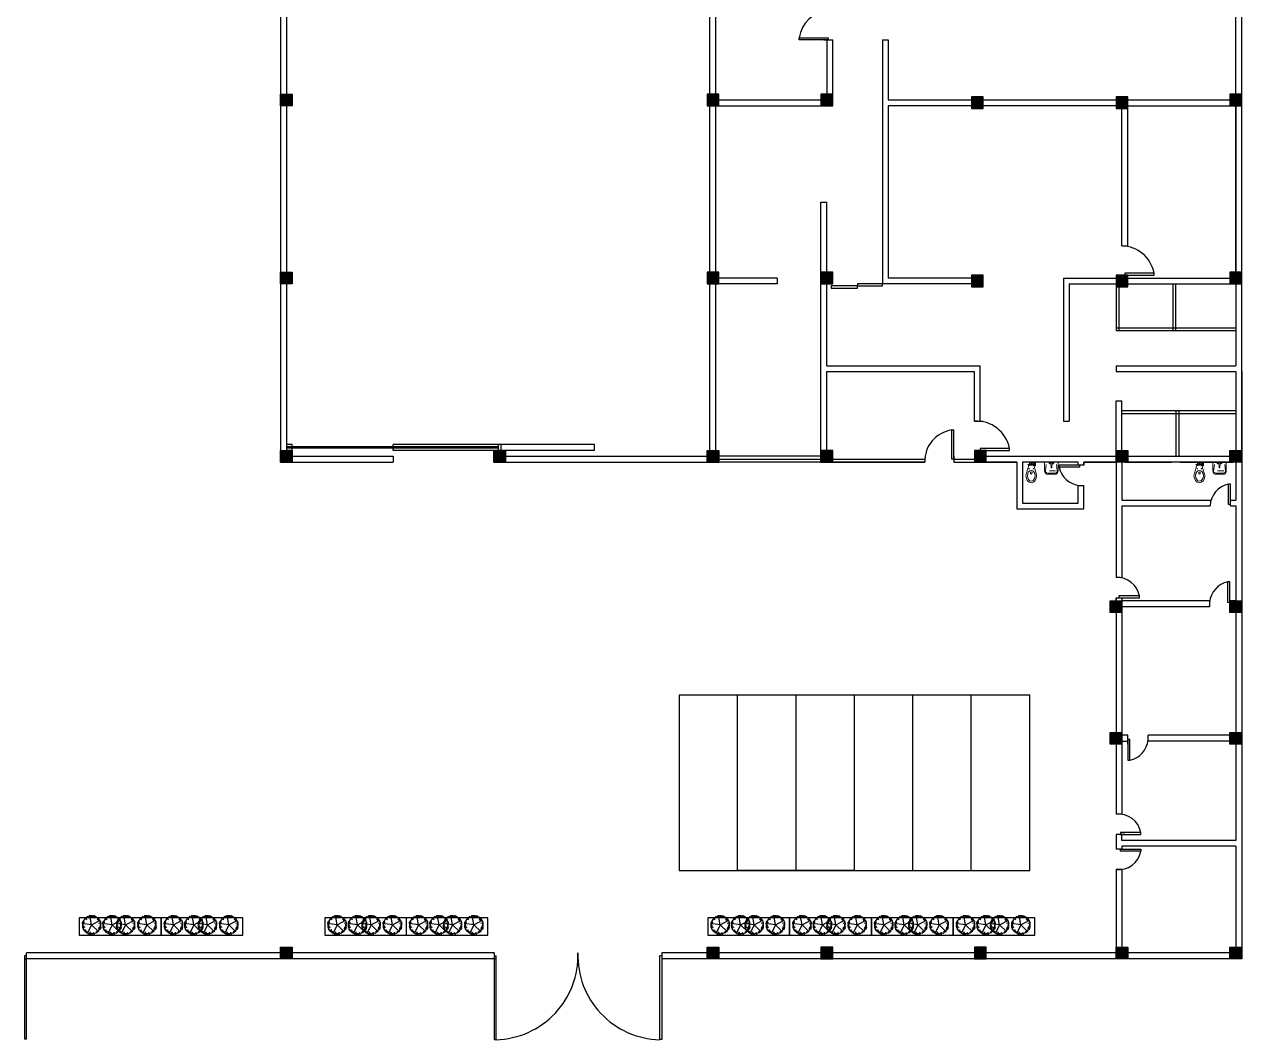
# Model space of a CAD drawing. Header units: inches. Extents: x 690793850 to 3471233902, y 1044954437 to 2780428972.
# Drawn here: x 1735599713 to 1735641383, y 1044954437 to 1044989192 of the extents above; entities that cross this region are included whole.
import ezdxf

# ---------------------------------------------------------------- set-up
doc = ezdxf.new("R2010")
doc.units = ezdxf.units.IN
doc.header["$MEASUREMENT"] = 0
doc.layers.add('001- RCP REF PLAN', color=7, linetype='Continuous', lineweight=0)
for name, color, linetype in [('Doors', 140, 'Continuous'), ('ID-ST WALL', 4, 'Continuous'), ('PDF2_Geometry', 7, 'Continuous'), ('Poste', 2, 'Continuous'), ('Walls', 7, 'Continuous')]:
    doc.layers.add(name, color=color, linetype=linetype)
doc.layers.add('L-PLNT-SHRUB', color=85, linetype='Continuous', true_color=0x56c23d)

# ---------------------------------------------------------------- blocks, each defined once
blk = doc.blocks.new('poste')
for p, q in [((1735358586.536575, 1045014423.977711), (1735358986.536575, 1045014423.977711)), ((1735358586.536575, 1045014023.977711), (1735358586.536575, 1045014423.977711)), ((1735358986.536575, 1045014023.977711), (1735358586.536575, 1045014023.977711)), ((1735358986.536575, 1045014423.977711), (1735358986.536575, 1045014023.977711))]:
    blk.add_line(p, q)
blk = doc.blocks.new('CR')
at = {"layer": 'PDF2_Geometry', "color": 8, "lineweight": 9}
for points in [[(1045152, 41877), (1045071, 41877)], [(1045201, 41971), (1045163, 41971)]]:
    blk.add_lwpolyline(points, dxfattribs=at)
at = {"layer": 'PDF2_Geometry', "color": 8, "lineweight": 5}
for points in [[(1045076, 41792), (1045071, 41792), (1045071, 41721), (1045076, 41721)], [(1045104, 41939), (1045446, 42047), (1045451, 42047), (1045538, 42064), (1045625, 42047), (1045701, 42015), (1045756, 41949), (1045777, 41879), (1045756, 41803), (1045701, 41743), (1045625, 41705), (1045538, 41694), (1045451, 41705), (1045446, 41710), (1045104, 41814), (1045098, 41819), (1045098, 41939)], [(1045125, 41770), (1045125, 41776), (1045131, 41776)], [(1045125, 41737), (1045125, 41743), (1045131, 41743)], [(1045131, 41797), (1045142, 41797), (1045142, 41814), (1045131, 41814)], [(1045169, 41879), (1045163, 41868), (1045147, 41868), (1045142, 41879), (1045147, 41884), (1045158, 41890), (1045163, 41884)], [(1045305, 41949), (1045305, 41944), (1045288, 41944), (1045288, 41955), (1045294, 41960), (1045305, 41955)], [(1045305, 41808), (1045305, 41797), (1045288, 41797), (1045288, 41814), (1045305, 41814)], [(1045364, 41928), (1045408, 41971), (1045462, 41998), (1045538, 42009), (1045614, 41998), (1045669, 41971), (1045712, 41928), (1045723, 41879), (1045712, 41830), (1045669, 41786), (1045614, 41754), (1045538, 41743), (1045462, 41754), (1045408, 41786), (1045364, 41830), (1045354, 41879)], [(1045473, 41857), (1045413, 41852), (1045402, 41879), (1045413, 41901), (1045473, 41901), (1045479, 41879)], [(1045375, 41423), (1045419, 41412), (1045457, 41391), (1045479, 41353), (1045484, 41315), (1045484, 41065), (1045479, 41021), (1045457, 40988), (1045419, 40967), (1045375, 40956), (1045082, 40956), (1045071, 40961), (1045065, 40972), (1045065, 41401), (1045071, 41418), (1045082, 41423)], [(1045098, 41271), (1045120, 41266), (1045125, 41244), (1045120, 41228), (1045098, 41217), (1045082, 41228), (1045071, 41244), (1045082, 41266)], [(1045098, 41260), (1045109, 41255), (1045114, 41244), (1045109, 41238), (1045098, 41233), (1045093, 41238), (1045087, 41244), (1045093, 41255)], [(1045098, 41157), (1045120, 41151), (1045125, 41130), (1045120, 41113), (1045098, 41103), (1045082, 41113), (1045071, 41130), (1045082, 41151)], [(1045098, 41146), (1045109, 41141), (1045114, 41130), (1045109, 41124), (1045098, 41119), (1045093, 41124), (1045087, 41130), (1045093, 41141)]]:
    blk.add_lwpolyline(points, close=True, dxfattribs=at)
for points in [[(1045076, 41721), (1045082, 41727), (1045087, 41727), (1045087, 41786), (1045082, 41786), (1045082, 41792), (1045076, 41792)], [(1045082, 41727), (1045076, 41727)], [(1045114, 41776), (1045114, 41743), (1045087, 41743)], [(1045087, 41770), (1045114, 41770)], [(1045120, 41770), (1045114, 41770), (1045114, 41776), (1045120, 41776), (1045136, 41776), (1045158, 41786), (1045180, 41776), (1045180, 41737)], [(1045136, 41737), (1045120, 41737), (1045114, 41737), (1045114, 41743), (1045120, 41743), (1045120, 41748), (1045120, 41765), (1045120, 41770), (1045125, 41770)], [(1045120, 41765), (1045125, 41765)], [(1045120, 41748), (1045125, 41748)], [(1045120, 41743), (1045125, 41743)], [(1045125, 41765), (1045125, 41748), (1045125, 41765)], [(1045131, 41890), (1045136, 41895)], [(1045136, 41862), (1045131, 41868), (1045131, 41890), (1045131, 41868)], [(1045136, 41781), (1045131, 41781)], [(1045136, 41732), (1045131, 41732)], [(1045174, 41906), (1045142, 41906), (1045169, 41906), (1045174, 41911), (1045174, 41922), (1045169, 41922), (1045169, 41911), (1045169, 41906), (1045174, 41906), (1045169, 41906), (1045174, 41906), (1045174, 41901), (1045142, 41901), (1045136, 41901)], [(1045142, 41911), (1045147, 41911), (1045142, 41906), (1045136, 41911), (1045136, 41922), (1045147, 41922), (1045163, 41922)], [(1045152, 41906), (1045136, 41895), (1045152, 41906)], [(1045136, 41862), (1045152, 41852), (1045136, 41862)], [(1045136, 41857), (1045136, 41824), (1045180, 41824), (1045180, 41857)], [(1045180, 41852), (1045136, 41852)], [(1045136, 41830), (1045180, 41830)], [(1045136, 41814), (1045174, 41814), (1045174, 41824)], [(1045174, 41786), (1045136, 41786), (1045136, 41797), (1045174, 41797), (1045174, 41786), (1045180, 41786), (1045180, 41732)], [(1045180, 41781), (1045180, 41776), (1045196, 41776), (1045201, 41776), (1045201, 41737), (1045196, 41737), (1045180, 41737), (1045180, 41732), (1045136, 41732), (1045136, 41786)], [(1045169, 41911), (1045163, 41911), (1045163, 41922), (1045169, 41922), (1045142, 41922), (1045142, 41939), (1045169, 41939), (1045174, 41933), (1045174, 41922)], [(1045142, 41933), (1045174, 41933)], [(1045142, 41901), (1045142, 41906)], [(1045169, 41814), (1045142, 41814), (1045142, 41824)], [(1045142, 41797), (1045169, 41797), (1045163, 41797)], [(1045147, 41939), (1045152, 41939), (1045147, 41987), (1045152, 41987)], [(1045147, 41911), (1045147, 41922), (1045147, 41911)], [(1045163, 41911), (1045147, 41911)], [(1045147, 41797), (1045147, 41814)], [(1045152, 41993), (1045163, 41993)], [(1045152, 41939), (1045163, 41939)], [(1045152, 41906), (1045158, 41906)], [(1045158, 41852), (1045152, 41852)], [(1045158, 41939), (1045163, 41939), (1045163, 41987), (1045158, 41987)], [(1045180, 41895), (1045158, 41906), (1045180, 41895)], [(1045158, 41852), (1045180, 41862), (1045158, 41852)], [(1045169, 41797), (1045180, 41797), (1045180, 41814), (1045169, 41814), (1045163, 41814)], [(1045169, 41797), (1045169, 41814), (1045169, 41797)], [(1045180, 41890), (1045180, 41868), (1045180, 41895)], [(1045180, 41868), (1045180, 41862)], [(1045191, 41770), (1045191, 41776), (1045191, 41770), (1045201, 41770), (1045201, 41743), (1045191, 41743), (1045191, 41737), (1045191, 41743)], [(1045191, 41765), (1045201, 41765)], [(1045191, 41765), (1045191, 41748), (1045191, 41765)], [(1045191, 41748), (1045201, 41748)], [(1045158, 41010), (1045381, 40988), (1045413, 40999), (1045440, 41026), (1045451, 41065), (1045451, 41315), (1045440, 41353), (1045413, 41380), (1045381, 41391), (1045158, 41363)], [(1045365, 41045), (1045365, 41256)], [(1045104, 41168), (1045087, 41173), (1045076, 41190), (1045087, 41206), (1045104, 41211)], [(1045098, 41211), (1045261, 41200)], [(1045098, 41162), (1045261, 41173)], [(1045256, 41200), (1045267, 41200), (1045272, 41195), (1045272, 41184), (1045267, 41179), (1045256, 41173)]]:
    blk.add_lwpolyline(points, dxfattribs=at)
blk = doc.blocks.new('A$C184D249B')
at = {"color": 0}
for p, q in [((-443, 22), (-384, 20)), ((-320, 87), (-438, 116)), ((-347, 60), (-436, 75)), ((-434, 57), (-367, 49)), ((-429, 100), (-381, 88)), ((-424, 127), (-384, 115)), ((-416, 139), (-383, 127)), ((0, 0), (-407, 199)), ((-405, 163), (-363, 146)), ((-382, 213), (-342, 191)), ((-361, 242), (-322, 216)), ((-281, 213), (-353, 268)), ((-333, 285), (-300, 255)), ((0, 0), (-315, -325)), ((-312, 308), (-265, 261)), ((-230, 247), (-303, 325)), ((-266, 347), (-225, 294)), ((-249, 359), (-232, 335)), ((-233, 374), (-207, 332)), ((-211, 390), (-190, 353)), ((-196, 392), (-181, 361)), ((-171, 402), (-153, 360)), ((-103, 315), (-143, 430)), ((-120, 421), (-107, 377)), ((-84, 427), (-75, 380)), ((-50, 349), (-64, 438)), ((-3, 439), (-3, 372)), ((0, 0), (64, 449)), ((0, 0), (446, 78)), ((0, 0), (212, -400)), ((40, 436), (34, 369)), ((87, 326), (115, 429)), ((100, 429), (88, 381)), ((127, 424), (115, 384)), ((116, 334), (145, 419)), ((163, 405), (146, 363)), ((186, 403), (169, 362)), ((213, 382), (191, 342)), ((242, 361), (216, 322)), ((254, 358), (233, 329)), ((240, 228), (327, 314)), ((285, 333), (255, 300)), ((308, 312), (261, 265)), ((347, 266), (294, 225)), ((345, 281), (312, 255)), ((316, 155), (397, 196)), ((329, 76), (433, 100)), ((374, 233), (332, 207)), ((359, 249), (335, 232)), ((390, 211), (353, 190)), ((402, 171), (360, 153)), ((392, 196), (361, 181)), ((439, 3), (372, 3)), ((421, 120), (377, 107)), ((427, 84), (380, 75)), ((437, 34), (393, 32)), ((440, 57), (411, 54)), ((-439, -3), (-372, -3)), ((-437, -34), (-393, -32)), ((-329, -76), (-433, -100)), ((-427, -84), (-380, -75)), ((-421, -120), (-377, -107)), ((-402, -171), (-360, -153)), ((-392, -196), (-361, -181)), ((-390, -211), (-353, -190)), ((-374, -233), (-332, -207)), ((-290, -202), (-364, -253)), ((-359, -249), (-335, -232)), ((-347, -266), (-294, -225)), ((-319, -301), (-271, -256)), ((-285, -333), (-255, -300)), ((-242, -361), (-216, -322)), ((-213, -382), (-191, -342)), ((-165, -312), (-206, -392)), ((-131, -304), (-177, -416)), ((-163, -405), (-146, -363)), ((-139, -416), (-127, -383)), ((-127, -424), (-115, -384)), ((-88, -325), (-117, -429)), ((-100, -429), (-88, -381)), ((-78, -430), (-72, -401)), ((-57, -434), (-49, -367)), ((-28, -440), (-25, -395)), ((3, -439), (3, -372)), ((34, -437), (32, -393)), ((55, -442), (50, -409)), ((74, -323), (104, -441)), ((84, -427), (75, -380)), ((120, -421), (107, -377)), ((159, -414), (143, -378)), ((171, -402), (153, -360)), ((196, -392), (181, -361)), ((233, -374), (207, -332)), ((221, -275), (278, -346)), ((266, -347), (225, -294)), ((230, -247), (303, -325)), ((249, -359), (232, -335)), ((312, -308), (265, -261)), ((333, -285), (300, -255)), ((320, -87), (438, -116)), ((361, -242), (322, -216)), ((323, -143), (405, -179)), ((382, -213), (342, -191)), ((353, -7), (443, -9)), ((405, -163), (363, -146)), ((434, -57), (367, -49)), ((429, -100), (381, -88)), ((416, -139), (383, -127)), ((424, -127), (384, -115)), ((430, -78), (401, -72))]:
    blk.add_line(p, q, dxfattribs=at)

msp = doc.modelspace()

# ---------------------------------------------------------------- hatches: boundary and pattern name
at = {"layer": 'Poste', "true_color": 0xf1eb1f}
h = msp.add_hatch(color=2, dxfattribs=at)
h.dxf.hatch_style = 1
h.paths.add_polyline_path([(1735608483, 1044986407), (1735608883, 1044986407), (1735608883, 1044986807), (1735608483, 1044986807)])
h = msp.add_hatch(color=2, dxfattribs=at)
h.dxf.hatch_style = 1
h.paths.add_polyline_path([(1735623483, 1044986807), (1735623083, 1044986807), (1735623083, 1044986407), (1735623483, 1044986407)])
h = msp.add_hatch(color=2, dxfattribs=at)
h.dxf.hatch_style = 1
h.paths.add_polyline_path([(1735627383, 1044986807), (1735626983, 1044986807), (1735626983, 1044986407), (1735627383, 1044986407)])
h = msp.add_hatch(color=2, dxfattribs=at)
h.dxf.hatch_style = 1
h.paths.add_polyline_path([(1735632533, 1044986707), (1735632133, 1044986707), (1735632133, 1044986307), (1735632533, 1044986307)])
h = msp.add_hatch(color=2, dxfattribs=at)
h.dxf.hatch_style = 1
h.paths.add_polyline_path([(1735637483, 1044986707), (1735637083, 1044986707), (1735637083, 1044986307), (1735637483, 1044986307)])
h = msp.add_hatch(color=2, dxfattribs=at)
h.dxf.hatch_style = 1
h.paths.add_polyline_path([(1735641383, 1044986807), (1735640983, 1044986807), (1735640983, 1044986407), (1735641383, 1044986407)])
h = msp.add_hatch(color=2, dxfattribs=at)
h.dxf.hatch_style = 1
h.paths.add_polyline_path([(1735608483, 1044980307), (1735608883, 1044980307), (1735608883, 1044980707), (1735608483, 1044980707)])
h = msp.add_hatch(color=2, dxfattribs=at)
h.dxf.hatch_style = 1
h.paths.add_polyline_path([(1735623483, 1044980707), (1735623083, 1044980707), (1735623083, 1044980307), (1735623483, 1044980307)])
h = msp.add_hatch(color=2, dxfattribs=at)
h.dxf.hatch_style = 1
h.paths.add_polyline_path([(1735627383, 1044980707), (1735626983, 1044980707), (1735626983, 1044980307), (1735627383, 1044980307)])
h = msp.add_hatch(color=2, dxfattribs=at)
h.dxf.hatch_style = 1
h.paths.add_polyline_path([(1735641383, 1044980707), (1735640983, 1044980707), (1735640983, 1044980307), (1735641383, 1044980307)])
h = msp.add_hatch(color=2, dxfattribs=at)
h.dxf.hatch_style = 1
h.paths.add_polyline_path([(1735632533, 1044980607), (1735632133, 1044980607), (1735632133, 1044980207), (1735632533, 1044980207)])
h = msp.add_hatch(color=2, dxfattribs=at)
h.dxf.hatch_style = 1
h.paths.add_polyline_path([(1735637483, 1044980607), (1735637083, 1044980607), (1735637083, 1044980207), (1735637483, 1044980207)])
h = msp.add_hatch(color=2, dxfattribs=at)
h.dxf.hatch_style = 1
h.paths.add_polyline_path([(1735608483, 1044974207), (1735608883, 1044974207), (1735608883, 1044974607), (1735608483, 1044974607)])
h = msp.add_hatch(color=2, dxfattribs=at)
h.dxf.hatch_style = 1
h.paths.add_polyline_path([(1735615783, 1044974207), (1735616183, 1044974207), (1735616183, 1044974607), (1735615783, 1044974607)])
h = msp.add_hatch(color=2, dxfattribs=at)
h.dxf.hatch_style = 1
h.paths.add_polyline_path([(1735623083, 1044974207), (1735623483, 1044974207), (1735623483, 1044974607), (1735623083, 1044974607)])
h = msp.add_hatch(color=2, dxfattribs=at)
h.dxf.hatch_style = 1
h.paths.add_polyline_path([(1735627383, 1044974607), (1735626983, 1044974607), (1735626983, 1044974207), (1735627383, 1044974207)])
h = msp.add_hatch(color=2, dxfattribs=at)
h.dxf.hatch_style = 1
h.paths.add_polyline_path([(1735632633, 1044974607), (1735632233, 1044974607), (1735632233, 1044974207), (1735632633, 1044974207)])
h = msp.add_hatch(color=2, dxfattribs=at)
h.dxf.hatch_style = 1
h.paths.add_polyline_path([(1735637083, 1044974207), (1735637483, 1044974207), (1735637483, 1044974607), (1735637083, 1044974607)])
h = msp.add_hatch(color=2, dxfattribs=at)
h.dxf.hatch_style = 1
h.paths.add_polyline_path([(1735640983, 1044974207), (1735641383, 1044974207), (1735641383, 1044974607), (1735640983, 1044974607)])
h = msp.add_hatch(color=2, dxfattribs=at)
h.dxf.hatch_style = 1
h.paths.add_polyline_path([(1735636883, 1044969057), (1735637283, 1044969057), (1735637283, 1044969457), (1735636883, 1044969457)])
h = msp.add_hatch(color=2, dxfattribs=at)
h.dxf.hatch_style = 1
h.paths.add_polyline_path([(1735640983, 1044969057), (1735641383, 1044969057), (1735641383, 1044969457), (1735640983, 1044969457)])
h = msp.add_hatch(color=2, dxfattribs=at)
h.dxf.hatch_style = 1
h.paths.add_polyline_path([(1735636883, 1044964556), (1735637283, 1044964556), (1735637283, 1044964956), (1735636883, 1044964956)])
h = msp.add_hatch(color=2, dxfattribs=at)
h.dxf.hatch_style = 1
h.paths.add_polyline_path([(1735640983, 1044964556), (1735641383, 1044964556), (1735641383, 1044964956), (1735640983, 1044964956)])
h = msp.add_hatch(color=2, dxfattribs=at)
h.dxf.hatch_style = 1
h.paths.add_polyline_path([(1735608483, 1044957207), (1735608883, 1044957207), (1735608883, 1044957607), (1735608483, 1044957607)])
h = msp.add_hatch(color=2, dxfattribs=at)
h.dxf.hatch_style = 1
h.paths.add_polyline_path([(1735623083, 1044957207), (1735623483, 1044957207), (1735623483, 1044957607), (1735623083, 1044957607)])
h = msp.add_hatch(color=2, dxfattribs=at)
h.dxf.hatch_style = 1
h.paths.add_polyline_path([(1735627383, 1044957607), (1735626983, 1044957607), (1735626983, 1044957207), (1735627383, 1044957207)])
h = msp.add_hatch(color=2, dxfattribs=at)
h.dxf.hatch_style = 1
h.paths.add_polyline_path([(1735632633, 1044957607), (1735632233, 1044957607), (1735632233, 1044957207), (1735632633, 1044957207)])
h = msp.add_hatch(color=2, dxfattribs=at)
h.dxf.hatch_style = 1
h.paths.add_polyline_path([(1735637083, 1044957207), (1735637483, 1044957207), (1735637483, 1044957607), (1735637083, 1044957607)])
h = msp.add_hatch(color=2, dxfattribs=at)
h.dxf.hatch_style = 1
h.paths.add_polyline_path([(1735640983, 1044957207), (1735641383, 1044957207), (1735641383, 1044957607), (1735640983, 1044957607)])

# ---------------------------------------------------------------- linework, layer by layer
msp.add_line((1735612333, 1044974407), (1735612333, 1044974207))
at = {"layer": 'Doors'}
for p, q in [((1735626233, 1044988657), (1735626233, 1044988727)), ((1735626233, 1044988727), (1735627233, 1044988727)), ((1735627233, 1044988657), (1735626233, 1044988657)), ((1735627233, 1044988727), (1735627233, 1044988657)), ((1735638383, 1044980677), (1735637383, 1044980677)), ((1735637383, 1044980677), (1735637383, 1044980607)), ((1735638383, 1044980607), (1735638383, 1044980677)), ((1735629083, 1044980307), (1735628233, 1044980307)), ((1735628233, 1044980307), (1735628233, 1044980237)), ((1735629083, 1044980237), (1735629083, 1044980307)), ((1735637383, 1044980607), (1735638383, 1044980607)), ((1735628233, 1044980237), (1735627335, 1044980237)), ((1735627335, 1044980237), (1735627335, 1044980167)), ((1735627335, 1044980167), (1735628233, 1044980167)), ((1735628233, 1044980237), (1735629083, 1044980237)), ((1735628233, 1044980167), (1735628233, 1044980237)), ((1735631463, 1044974307), (1735631463, 1044975307)), ((1735631463, 1044975307), (1735631533, 1044975307)), ((1735631533, 1044974307), (1735631533, 1044975307)), ((1735632233, 1044975607), (1735632533, 1044975607)), ((1735608883, 1044974807), (1735608683, 1044974807)), ((1735615933, 1044974732), (1735608683, 1044974732)), ((1735615933, 1044974682), (1735608683, 1044974682)), ((1735608883, 1044974607), (1735608683, 1044974607)), ((1735608883, 1044974607), (1735608883, 1044974807)), ((1735619233, 1044974807), (1735612333, 1044974807)), ((1735612333, 1044974607), (1735612333, 1044974807)), ((1735619233, 1044974607), (1735612333, 1044974607)), ((1735616033, 1044974807), (1735615933, 1044974807)), ((1735615933, 1044974807), (1735615933, 1044974607)), ((1735616033, 1044974607), (1735616033, 1044974807)), ((1735619233, 1044974607), (1735619233, 1044974807)), ((1735633433, 1044974677), (1735632433, 1044974677)), ((1735632433, 1044974677), (1735632433, 1044974607)), ((1735632433, 1044974607), (1735633433, 1044974607)), ((1735633433, 1044974607), (1735633433, 1044974677)), ((1735626983, 1044974407), (1735623383, 1044974407)), ((1735623383, 1044974307), (1735626959, 1044974307)), ((1735626983, 1044974207), (1735623483, 1044974207)), ((1735627383, 1044974307), (1735630534, 1044974307)), ((1735627383, 1044974207), (1735630533, 1044974207)), ((1735630533, 1044974207), (1735627383, 1044974207)), ((1735631533, 1044974307), (1735631463, 1044974307)), ((1735631533, 1044974407), (1735631533, 1044974207)), ((1735631533, 1044974307), (1735632233, 1044974307)), ((1735631533, 1044974207), (1735632233, 1044974207)), ((1735635833, 1044974107), (1735635133, 1044974107)), ((1735635133, 1044974037), (1735635133, 1044974107)), ((1735635833, 1044974037), (1735635133, 1044974037)), ((1735635833, 1044974107), (1735635833, 1044974037)), ((1735640935, 1044972757), (1735640935, 1044973455)), ((1735641005, 1044972757), (1735641005, 1044973457)), ((1735641005, 1044972757), (1735640935, 1044972757)), ((1735640983, 1044970107), (1735640913, 1044970105)), ((1735640913, 1044969407), (1735640913, 1044970105)), ((1735640983, 1044969407), (1735640983, 1044970107)), ((1735637883, 1044969627), (1735637183, 1044969627)), ((1735637183, 1044969627), (1735637183, 1044969557)), ((1735637183, 1044969557), (1735637883, 1044969557)), ((1735637883, 1044969557), (1735637883, 1044969627)), ((1735640983, 1044969407), (1735640913, 1044969407)), ((1735637483, 1044964707), (1735637483, 1044964007)), ((1735637553, 1044964707), (1735637483, 1044964707)), ((1735637553, 1044964007), (1735637553, 1044964707)), ((1735637483, 1044964007), (1735637553, 1044964007)), ((1735637933, 1044961527), (1735637233, 1044961527)), ((1735637233, 1044961527), (1735637233, 1044961457)), ((1735637933, 1044961457), (1735637933, 1044961527)), ((1735637233, 1044961457), (1735637933, 1044961457)), ((1735637233, 1044960957), (1735637933, 1044960957)), ((1735637233, 1044960887), (1735637233, 1044960957)), ((1735637933, 1044960887), (1735637233, 1044960887)), ((1735637933, 1044960957), (1735637933, 1044960887)), ((1735599783, 1044957207), (1735599783, 1044957407)), ((1735618663, 1044957207), (1735618663, 1044957407)), ((1735599783, 1044957307), (1735599713, 1044957307)), ((1735599783, 1044957307), (1735599713, 1044957307)), ((1735599713, 1044957307), (1735599713, 1044954457)), ((1735599713, 1044957207), (1735599783, 1044957207)), ((1735599783, 1044954457), (1735599783, 1044957307)), ((1735615793, 1044957307), (1735615793, 1044954437)), ((1735615793, 1044957307), (1735615863, 1044957307)), ((1735615863, 1044954437), (1735615863, 1044957307)), ((1735621463, 1044954437), (1735621463, 1044957307)), ((1735621533, 1044957307), (1735621463, 1044957307)), ((1735621533, 1044957307), (1735621533, 1044954437)), ((1735599783, 1044954457), (1735599713, 1044954457)), ((1735615793, 1044954437), (1735615863, 1044954437)), ((1735621533, 1044954437), (1735621463, 1044954437))]:
    msp.add_line(p, q, dxfattribs=at)
for centre, radius, start, end in [((1735627308, 1044988574), 1086, 93.9605, 171.8851), ((1735637258, 1044980465), 1145, 10.6925, 88.8472), ((1735631614, 1044974236), 1082, 98.0337, 181.5403), ((1735632308, 1044974465), 1145, 10.6925, 93.7561), ((1735635908, 1044974195), 791, 191.4678, 264.5578), ((1735641087, 1044972689), 781, 101.1594, 178.6372), ((1735640989, 1044972757), 700, 88.6848, 94.4173), ((1735637108, 1044969470), 791, 11.4678, 91.8117), ((1735641067, 1044969332), 788, 101.3293, 174.5417), ((1735637395, 1044964782), 791, 281.4678, 354.5578), ((1735637158, 1044961370), 791, 11.4678, 95.4422), ((1735637158, 1044961045), 791, 264.5578, 348.5322), ((1735615793, 1044957307), 2871, 271.379, 1.9962), ((1735621532, 1044957307), 2871, 178.0038, 268.621)]:
    msp.add_arc(centre, radius, start, end, dxfattribs=at)
at = {"layer": 'ID-ST WALL', "color": 8}
for points in [[(1735601592, 1044958612), (1735601592, 1044958012), (1735604392, 1044958012), (1735604392, 1044958612)], [(1735604391, 1044958612), (1735604391, 1044958012), (1735607191, 1044958012), (1735607191, 1044958612)], [(1735609993, 1044958612), (1735609993, 1044958012), (1735612793, 1044958012), (1735612793, 1044958612)], [(1735612784, 1044958612), (1735612784, 1044958012), (1735615584, 1044958012), (1735615584, 1044958612)], [(1735623107, 1044958612), (1735623107, 1044958012), (1735625907, 1044958012), (1735625907, 1044958612)], [(1735625907, 1044958612), (1735625907, 1044958012), (1735628707, 1044958012), (1735628707, 1044958612)], [(1735628707, 1044958612), (1735628707, 1044958012), (1735631507, 1044958012), (1735631507, 1044958612)], [(1735631507, 1044958612), (1735631507, 1044958012), (1735634307, 1044958012), (1735634307, 1044958612)]]:
    msp.add_lwpolyline(points, close=True, dxfattribs=at)
at = {"layer": 'PDF2_Geometry', "color": 8, "lineweight": 5}
for points in [[(1735639875, 1044974175), (1735639767, 1044973832), (1735639767, 1044973827), (1735639750, 1044973740), (1735639767, 1044973653), (1735639799, 1044973577), (1735639864, 1044973523), (1735639935, 1044973501), (1735640011, 1044973523), (1735640071, 1044973577), (1735640109, 1044973653), (1735640120, 1044973740), (1735640109, 1044973827), (1735640104, 1044973832), (1735640000, 1044974175), (1735639995, 1044974180), (1735639875, 1044974180)], [(1735639935, 1044974110), (1735639946, 1044974115), (1735639946, 1044974131), (1735639935, 1044974137), (1735639930, 1044974131), (1735639924, 1044974120), (1735639930, 1044974115)], [(1735640017, 1044974148), (1735640017, 1044974137), (1735640000, 1044974137), (1735640000, 1044974148)], [(1735640022, 1044974202), (1735640022, 1044974207), (1735640093, 1044974207), (1735640093, 1044974202)], [(1735640044, 1044974153), (1735640038, 1044974153), (1735640038, 1044974148)], [(1735640076, 1044974153), (1735640071, 1044974153), (1735640071, 1044974148)], [(1735640391, 1044973903), (1735640402, 1044973860), (1735640423, 1044973822), (1735640461, 1044973800), (1735640499, 1044973794), (1735640749, 1044973794), (1735640793, 1044973800), (1735640825, 1044973822), (1735640847, 1044973860), (1735640858, 1044973903), (1735640858, 1044974197), (1735640853, 1044974207), (1735640842, 1044974213), (1735640412, 1044974213), (1735640396, 1044974207), (1735640391, 1044974197)], [(1735640543, 1044974180), (1735640548, 1044974158), (1735640570, 1044974153), (1735640586, 1044974158), (1735640597, 1044974180), (1735640586, 1044974197), (1735640570, 1044974207), (1735640548, 1044974197)], [(1735640554, 1044974180), (1735640559, 1044974169), (1735640570, 1044974164), (1735640575, 1044974169), (1735640581, 1044974180), (1735640575, 1044974186), (1735640570, 1044974191), (1735640559, 1044974186)], [(1735640657, 1044974180), (1735640662, 1044974158), (1735640684, 1044974153), (1735640700, 1044974158), (1735640711, 1044974180), (1735640700, 1044974197), (1735640684, 1044974207), (1735640662, 1044974197)], [(1735640668, 1044974180), (1735640673, 1044974169), (1735640684, 1044974164), (1735640690, 1044974169), (1735640695, 1044974180), (1735640690, 1044974186), (1735640684, 1044974191), (1735640673, 1044974186)], [(1735639886, 1044973914), (1735639843, 1044973870), (1735639816, 1044973816), (1735639805, 1044973740), (1735639816, 1044973664), (1735639843, 1044973610), (1735639886, 1044973566), (1735639935, 1044973555), (1735639984, 1044973566), (1735640028, 1044973610), (1735640060, 1044973664), (1735640071, 1044973740), (1735640060, 1044973816), (1735640028, 1044973870), (1735639984, 1044973914), (1735639935, 1044973925)], [(1735639864, 1044973974), (1735639870, 1044973974), (1735639870, 1044973990), (1735639859, 1044973990), (1735639854, 1044973985), (1735639859, 1044973974)], [(1735639957, 1044973805), (1735639962, 1044973865), (1735639935, 1044973876), (1735639913, 1044973865), (1735639913, 1044973805), (1735639935, 1044973800)], [(1735640006, 1044973974), (1735640017, 1044973974), (1735640017, 1044973990), (1735640000, 1044973990), (1735640000, 1044973974)]]:
    msp.add_lwpolyline(points, close=True, dxfattribs=at)
for points in [[(1735639821, 1044974126), (1735639821, 1044974115)], [(1735639875, 1044974131), (1735639875, 1044974126), (1735639826, 1044974131), (1735639826, 1044974126)], [(1735639875, 1044974120), (1735639875, 1044974115), (1735639826, 1044974115), (1735639826, 1044974120)], [(1735639903, 1044974110), (1735639903, 1044974115), (1735639892, 1044974115), (1735639892, 1044974110), (1735639892, 1044974137), (1735639875, 1044974137), (1735639875, 1044974110), (1735639881, 1044974104), (1735639892, 1044974104)], [(1735639875, 1044974126), (1735639875, 1044974115)], [(1735639881, 1044974137), (1735639881, 1044974104)], [(1735639908, 1044974104), (1735639908, 1044974137), (1735639908, 1044974110), (1735639903, 1044974104), (1735639892, 1044974104), (1735639892, 1044974110), (1735639903, 1044974110), (1735639908, 1044974110), (1735639908, 1044974104), (1735639908, 1044974110), (1735639908, 1044974104), (1735639913, 1044974104), (1735639913, 1044974137), (1735639913, 1044974142)], [(1735639903, 1044974137), (1735639903, 1044974131), (1735639908, 1044974137), (1735639903, 1044974142), (1735639892, 1044974142), (1735639892, 1044974131), (1735639892, 1044974115)], [(1735639903, 1044974131), (1735639892, 1044974131), (1735639903, 1044974131)], [(1735639903, 1044974115), (1735639903, 1044974131)], [(1735639908, 1044974126), (1735639919, 1044974142), (1735639908, 1044974126)], [(1735639913, 1044974137), (1735639908, 1044974137)], [(1735639908, 1044974126), (1735639908, 1044974120)], [(1735639919, 1044974099), (1735639908, 1044974120), (1735639919, 1044974099)], [(1735639924, 1044974148), (1735639919, 1044974142)], [(1735639924, 1044974099), (1735639946, 1044974099), (1735639919, 1044974099)], [(1735639951, 1044974142), (1735639946, 1044974148), (1735639924, 1044974148), (1735639946, 1044974148)], [(1735639946, 1044974099), (1735639951, 1044974099)], [(1735639951, 1044974142), (1735639962, 1044974126), (1735639951, 1044974142)], [(1735639962, 1044974120), (1735639951, 1044974099), (1735639962, 1044974120)], [(1735639957, 1044974142), (1735639989, 1044974142), (1735639989, 1044974099), (1735639957, 1044974099)], [(1735639962, 1044974099), (1735639962, 1044974142)], [(1735639962, 1044974120), (1735639962, 1044974126)], [(1735639984, 1044974142), (1735639984, 1044974099)], [(1735640000, 1044974142), (1735640000, 1044974104), (1735639989, 1044974104)], [(1735640000, 1044974110), (1735640000, 1044974137), (1735639989, 1044974137)], [(1735640017, 1044974131), (1735640000, 1044974131)], [(1735640017, 1044974110), (1735640017, 1044974099), (1735640000, 1044974099), (1735640000, 1044974110), (1735640000, 1044974115)], [(1735640017, 1044974110), (1735640000, 1044974110), (1735640017, 1044974110)], [(1735640028, 1044974104), (1735640028, 1044974142), (1735640017, 1044974142), (1735640017, 1044974104), (1735640028, 1044974104), (1735640028, 1044974099), (1735640082, 1044974099)], [(1735640017, 1044974137), (1735640017, 1044974110), (1735640017, 1044974115)], [(1735640093, 1044974202), (1735640087, 1044974197), (1735640087, 1044974191), (1735640028, 1044974191), (1735640028, 1044974197), (1735640022, 1044974197), (1735640022, 1044974202)], [(1735640044, 1044974158), (1735640044, 1044974164), (1735640038, 1044974164), (1735640038, 1044974158), (1735640038, 1044974142), (1735640028, 1044974120), (1735640038, 1044974099), (1735640076, 1044974099)], [(1735640033, 1044974099), (1735640038, 1044974099), (1735640038, 1044974082), (1735640038, 1044974077), (1735640076, 1044974077), (1735640076, 1044974082), (1735640076, 1044974099), (1735640082, 1044974099), (1735640082, 1044974142), (1735640028, 1044974142)], [(1735640033, 1044974142), (1735640033, 1044974148)], [(1735640038, 1044974164), (1735640071, 1044974164), (1735640071, 1044974191)], [(1735640044, 1044974088), (1735640038, 1044974088), (1735640044, 1044974088), (1735640044, 1044974077), (1735640071, 1044974077), (1735640071, 1044974088), (1735640076, 1044974088), (1735640071, 1044974088)], [(1735640044, 1044974191), (1735640044, 1044974164)], [(1735640076, 1044974142), (1735640076, 1044974158), (1735640076, 1044974164), (1735640071, 1044974164), (1735640071, 1044974158), (1735640066, 1044974158), (1735640049, 1044974158), (1735640044, 1044974158), (1735640044, 1044974153)], [(1735640049, 1044974158), (1735640049, 1044974153)], [(1735640049, 1044974153), (1735640066, 1044974153), (1735640049, 1044974153)], [(1735640049, 1044974088), (1735640049, 1044974077)], [(1735640049, 1044974088), (1735640066, 1044974088), (1735640049, 1044974088)], [(1735640066, 1044974158), (1735640066, 1044974153)], [(1735640066, 1044974088), (1735640066, 1044974077)], [(1735640071, 1044974158), (1735640071, 1044974153)], [(1735640082, 1044974142), (1735640082, 1044974148)], [(1735640087, 1044974197), (1735640087, 1044974202)], [(1735640804, 1044974120), (1735640825, 1044973898), (1735640815, 1044973865), (1735640787, 1044973838), (1735640749, 1044973827), (1735640499, 1044973827), (1735640461, 1044973838), (1735640434, 1044973865), (1735640423, 1044973898), (1735640450, 1044974120)], [(1735640646, 1044974175), (1735640641, 1044974191), (1735640624, 1044974202), (1735640608, 1044974191), (1735640603, 1044974175)], [(1735640603, 1044974180), (1735640614, 1044974017)], [(1735640614, 1044974023), (1735640614, 1044974012), (1735640619, 1044974006), (1735640630, 1044974006), (1735640635, 1044974012), (1735640641, 1044974023)], [(1735640652, 1044974180), (1735640641, 1044974017)], [(1735640769, 1044973913), (1735640557, 1044973913)]]:
    msp.add_lwpolyline(points, dxfattribs=at)
at = {"layer": 'PDF2_Geometry', "color": 8, "lineweight": 9}
for points in [[(1735639843, 1044974077), (1735639843, 1044974115)], [(1735639937, 1044974126), (1735639937, 1044974207)]]:
    msp.add_lwpolyline(points, dxfattribs=at)
at = {"layer": 'Poste'}
for p, q in [((1735627383, 1044980307), (1735627383, 1044980707)), ((1735627383, 1044980307), (1735626983, 1044980307)), ((1735627383, 1044980307), (1735627283, 1044980307)), ((1735632533, 1044980307), (1735632533, 1044980607)), ((1735608483, 1044974507), (1735608883, 1044974507)), ((1735608483, 1044974207), (1735608883, 1044974207)), ((1735623483, 1044974207), (1735623083, 1044974207)), ((1735623483, 1044974207), (1735623481, 1044974307)), ((1735623483, 1044957207), (1735623083, 1044957207)), ((1735623483, 1044957207), (1735623481, 1044957307))]:
    msp.add_line(p, q, dxfattribs=at)
at = {"layer": 'Walls'}
for p, q in [((1735608483, 1045016307), (1735608483, 1044974207)), ((1735641383, 1044974207), (1735641383, 1045004207)), ((1735608683, 1045003907), (1735608683, 1044974207)), ((1735623183, 1044974507), (1735623183, 1045003907)), ((1735623383, 1044986607), (1735623383, 1044998707)), ((1735641183, 1044980607), (1735641183, 1044998607)), ((1735641383, 1044986807), (1735641383, 1044992507)), ((1735627083, 1044988657), (1735627383, 1044988657)), ((1735627183, 1044988657), (1735627183, 1044986607)), ((1735627383, 1044986407), (1735627383, 1044988657)), ((1735629083, 1044988657), (1735629283, 1044988657)), ((1735629083, 1044988657), (1735629083, 1044980607)), ((1735629283, 1044988657), (1735629283, 1044986607)), ((1735623383, 1044986607), (1735627183, 1044986607)), ((1735629283, 1044986607), (1735640983, 1044986607)), ((1735623383, 1044986407), (1735627383, 1044986407)), ((1735623383, 1044980507), (1735623383, 1044986407)), ((1735637183, 1044986407), (1735629283, 1044986407)), ((1735629283, 1044986407), (1735629283, 1044980507)), ((1735637281, 1044981610), (1735637283, 1044986407)), ((1735637483, 1044981707), (1735637483, 1044986407)), ((1735637483, 1044986407), (1735641083, 1044986407)), ((1735641183, 1044986407), (1735641183, 1044980707)), ((1735641383, 1044980707), (1735641383, 1044986407)), ((1735626983, 1044974207), (1735626983, 1044983107)), ((1735626983, 1044983107), (1735627183, 1044983107)), ((1735627183, 1044977507), (1735627183, 1044983107)), ((1735637281, 1044981610), (1735637483, 1044981607)), ((1735637281, 1044981610), (1735637483, 1044981607)), ((1735637483, 1044981607), (1735637483, 1044981707)), ((1735625483, 1044980507), (1735623383, 1044980507)), ((1735625483, 1044980307), (1735623383, 1044980307)), ((1735623383, 1044974207), (1735623383, 1044980307)), ((1735625483, 1044980507), (1735625483, 1044980307)), ((1735629083, 1044980607), (1735629083, 1044980307)), ((1735632533, 1044980307), (1735629083, 1044980307)), ((1735632533, 1044980507), (1735629283, 1044980507)), ((1735635283, 1044980507), (1735635283, 1044977307)), ((1735635283, 1044980507), (1735641083, 1044980507)), ((1735635483, 1044980307), (1735641083, 1044980307)), ((1735635483, 1044980307), (1735635483, 1044977607)), ((1735639033, 1044978707), (1735639033, 1044980307)), ((1735639133, 1044978707), (1735639133, 1044980307)), ((1735641183, 1044980307), (1735641183, 1044977507)), ((1735637083, 1044980207), (1735637083, 1044978707)), ((1735637183, 1044980207), (1735637183, 1044978707)), ((1735637083, 1044978807), (1735641183, 1044978807)), ((1735637083, 1044978707), (1735641183, 1044978707)), ((1735627183, 1044977507), (1735632433, 1044977507)), ((1735632433, 1044975607), (1735632433, 1044977507)), ((1735635483, 1044977607), (1735635483, 1044975607)), ((1735637084, 1044977507), (1735641183, 1044977507)), ((1735637084, 1044977507), (1735637084, 1044977307)), ((1735627183, 1044977307), (1735632233, 1044977307)), ((1735627183, 1044974507), (1735627183, 1044977307)), ((1735632233, 1044975607), (1735632233, 1044977307)), ((1735635283, 1044977307), (1735635283, 1044975607)), ((1735637084, 1044977307), (1735641183, 1044977307)), ((1735641183, 1044977307), (1735641183, 1044974607)), ((1735641383, 1044977307), (1735641383, 1044974207)), ((1735637084, 1044974507), (1735637084, 1044976307)), ((1735637084, 1044976307), (1735637284, 1044976307)), ((1735637284, 1044974507), (1735637284, 1044976307)), ((1735641183, 1044975957), (1735637284, 1044975957)), ((1735641183, 1044975857), (1735637284, 1044975857)), ((1735639133, 1044975957), (1735639133, 1044974407)), ((1735639233, 1044975957), (1735639233, 1044974407)), ((1735635283, 1044975607), (1735635483, 1044975607)), ((1735615783, 1044974507), (1735615783, 1044974207)), ((1735608483, 1044974207), (1735612333, 1044974207)), ((1735608683, 1044974207), (1735608483, 1044974207)), ((1735608883, 1044974407), (1735612333, 1044974407)), ((1735615783, 1044974407), (1735623183, 1044974407)), ((1735615783, 1044974207), (1735623483, 1044974207)), ((1735627283, 1044974407), (1735627383, 1044974407)), ((1735632233, 1044974407), (1735637084, 1044974407)), ((1735633683, 1044974207), (1735632233, 1044974207)), ((1735632233, 1044974207), (1735633683, 1044974207)), ((1735633683, 1044974207), (1735633683, 1044972607)), ((1735635783, 1044974207), (1735633883, 1044974207)), ((1735633883, 1044974207), (1735633883, 1044972807)), ((1735635783, 1044974107), (1735635783, 1044974207)), ((1735635983, 1044974107), (1735635783, 1044974107)), ((1735635983, 1044974207), (1735637083, 1044974207)), ((1735635983, 1044974107), (1735635983, 1044974207)), ((1735635983, 1044974207), (1735635983, 1044974107)), ((1735637083, 1044974207), (1735635983, 1044974207)), ((1735637083, 1044974207), (1735637083, 1044970261)), ((1735637283, 1044974207), (1735637283, 1044972907)), ((1735637383, 1044974207), (1735638983, 1044974207)), ((1735639083, 1044974207), (1735637383, 1044974207)), ((1735637384, 1044974407), (1735641083, 1044974407)), ((1735641083, 1044974207), (1735639083, 1044974207)), ((1735639283, 1044974207), (1735641083, 1044974207)), ((1735641183, 1044974207), (1735641183, 1044972907)), ((1735641383, 1044974207), (1735641383, 1044969407)), ((1735635783, 1044973407), (1735635983, 1044973407)), ((1735635783, 1044972807), (1735635783, 1044973407)), ((1735635983, 1044972607), (1735635983, 1044973407)), ((1735633883, 1044972807), (1735635783, 1044972807)), ((1735637283, 1044972907), (1735637483, 1044972907)), ((1735637283, 1044972907), (1735637483, 1044972907)), ((1735637483, 1044972907), (1735640336, 1044972907)), ((1735641005, 1044972707), (1735641005, 1044972907)), ((1735641005, 1044972907), (1735641183, 1044972907)), ((1735633683, 1044972607), (1735635683, 1044972607)), ((1735635683, 1044972607), (1735635983, 1044972607)), ((1735637283, 1044972707), (1735637283, 1044970241)), ((1735637283, 1044972707), (1735637483, 1044972707)), ((1735637483, 1044972707), (1735640305, 1044972707)), ((1735641005, 1044972707), (1735641183, 1044972707)), ((1735641183, 1044972707), (1735641183, 1044969457)), ((1735636983, 1044969457), (1735636983, 1044969359)), ((1735637083, 1044969457), (1735637083, 1044969557)), ((1735637083, 1044969557), (1735637283, 1044969557)), ((1735637083, 1044969557), (1735637083, 1044962157)), ((1735637283, 1044969557), (1735637283, 1044969457)), ((1735640283, 1044969457), (1735637283, 1044969457)), ((1735640283, 1044969457), (1735640283, 1044969257)), ((1735640983, 1044969257), (1735640983, 1044969457)), ((1735641183, 1044969457), (1735640983, 1044969457)), ((1735641083, 1044969457), (1735641083, 1044969359)), ((1735636983, 1044969059), (1735636883, 1044969059)), ((1735636983, 1044969059), (1735636983, 1044969057)), ((1735640283, 1044969257), (1735637283, 1044969257)), ((1735637283, 1044969257), (1735637283, 1044964857)), ((1735641183, 1044969257), (1735640983, 1044969257)), ((1735641083, 1044969059), (1735640983, 1044969059)), ((1735641083, 1044969059), (1735641083, 1044969057)), ((1735641183, 1044969257), (1735641183, 1044964857)), ((1735641383, 1044969407), (1735641383, 1044964707)), ((1735622128, 1044966230), (1735622128, 1044960230)), ((1735634128, 1044966230), (1735622128, 1044966230)), ((1735624128, 1044960230), (1735624128, 1044966230)), ((1735626128, 1044960230), (1735626128, 1044966230)), ((1735628128, 1044960230), (1735628128, 1044966230)), ((1735630128, 1044960230), (1735630128, 1044966230)), ((1735632128, 1044960230), (1735632128, 1044966230)), ((1735634128, 1044960230), (1735634128, 1044966230)), ((1735636983, 1044964956), (1735636983, 1044964857)), ((1735637483, 1044964857), (1735637283, 1044964857)), ((1735637483, 1044964557), (1735637483, 1044964857)), ((1735641083, 1044964857), (1735638183, 1044964857)), ((1735638183, 1044964707), (1735638183, 1044964857)), ((1735641083, 1044964956), (1735641083, 1044964857)), ((1735636983, 1044964557), (1735636883, 1044964557)), ((1735636983, 1044964557), (1735636983, 1044964556)), ((1735637283, 1044964657), (1735637283, 1044962157)), ((1735637283, 1044964657), (1735637483, 1044964657)), ((1735638183, 1044964657), (1735638183, 1044964707)), ((1735641083, 1044964657), (1735638183, 1044964657)), ((1735641083, 1044964557), (1735640983, 1044964557)), ((1735641083, 1044964557), (1735641083, 1044964556)), ((1735641183, 1044964557), (1735641183, 1044961257)), ((1735641383, 1044964707), (1735641383, 1044961207)), ((1735637283, 1044962157), (1735637083, 1044962157)), ((1735637083, 1044961457), (1735637083, 1044960957)), ((1735637383, 1044961457), (1735637083, 1044961457)), ((1735637283, 1044961257), (1735637283, 1044961457)), ((1735641183, 1044961257), (1735637283, 1044961257)), ((1735641383, 1044961207), (1735641383, 1044957207)), ((1735637283, 1044960957), (1735637083, 1044960957)), ((1735641183, 1044961057), (1735637283, 1044961057)), ((1735637283, 1044961057), (1735637283, 1044960957)), ((1735641183, 1044961057), (1735641183, 1044957507)), ((1735637083, 1044960257), (1735637083, 1044957407)), ((1735637283, 1044960257), (1735637083, 1044960257)), ((1735637283, 1044960257), (1735637283, 1044957407)), ((1735622128, 1044960230), (1735634128, 1044960230)), ((1735626128, 1044960230), (1735624128, 1044960230)), ((1735628128, 1044960230), (1735626128, 1044960230)), ((1735615793, 1044957407), (1735599783, 1044957407)), ((1735615793, 1044957407), (1735615793, 1044957207)), ((1735621533, 1044957407), (1735621533, 1044957207)), ((1735622733, 1044957407), (1735621533, 1044957407)), ((1735623383, 1044957407), (1735622733, 1044957407)), ((1735623383, 1044957407), (1735623383, 1044957207)), ((1735631183, 1044957407), (1735623383, 1044957407)), ((1735637083, 1044957407), (1735631183, 1044957407)), ((1735641083, 1044957407), (1735637283, 1044957407)), ((1735641083, 1044957607), (1735641083, 1044957507)), ((1735615793, 1044957207), (1735599713, 1044957207)), ((1735615863, 1044957207), (1735615793, 1044957207)), ((1735622733, 1044957207), (1735621533, 1044957207)), ((1735623383, 1044957207), (1735622733, 1044957207)), ((1735631183, 1044957207), (1735623383, 1044957207)), ((1735637083, 1044957207), (1735631183, 1044957207)), ((1735641383, 1044957207), (1735637083, 1044957207))]:
    msp.add_line(p, q, dxfattribs=at)
for centre, radius, start, end in [((1735635908, 1044974195), 791, 275.4422, 275.4422), ((1735638866, 1044972757), 700, 167.6297, 167.6297), ((1735641067, 1044969332), 788, 185.4582900014039, 185.4582902083636), ((1735637497, 1044964707), 702, 12.33355205042422, 12.33355216423041), ((1735637395, 1044964782), 791, 5.442240112078061, 5.442240163667688)]:
    msp.add_arc(centre, radius, start, end, dxfattribs=at)

# ---------------------------------------------------------------- block references
at = {"layer": '001- RCP REF PLAN', "xscale": -1, "rotation": 90}
msp.add_blockref('CR', (1735676059, 1046019278), dxfattribs=at)
at = {"layer": 'L-PLNT-SHRUB', "color": 8, "xscale": 0.75, "yscale": 0.75, "zscale": 0.75, "rotation": 90}
for p in [(1735602017, 1044958364), (1735602715, 1044958364), (1735603180, 1044958364), (1735603909, 1044958364), (1735604817, 1044958364), (1735605515, 1044958364), (1735605980, 1044958364), (1735606709, 1044958364), (1735610419, 1044958364), (1735611117, 1044958364), (1735611582, 1044958364), (1735612311, 1044958364), (1735613209, 1044958364), (1735613907, 1044958364), (1735614372, 1044958364), (1735615101, 1044958364), (1735623533, 1044958364), (1735624231, 1044958364), (1735624696, 1044958364), (1735625425, 1044958364), (1735626333, 1044958364), (1735627031, 1044958364), (1735627496, 1044958364), (1735628225, 1044958364), (1735629133, 1044958364), (1735629831, 1044958364), (1735630296, 1044958364), (1735631025, 1044958364), (1735631933, 1044958364), (1735632631, 1044958364), (1735633096, 1044958364), (1735633825, 1044958364)]:
    msp.add_blockref('A$C184D249B', p, dxfattribs=at)
at = {"layer": 'Poste', "color": 2, "true_color": 0xf1eb1f}
for p in [(249896, -27617), (249896, -33717), (249896, -39817), (257196, -39817), (264496, -39817), (278496, -39817), (282396, -39817), (278296, -44967), (282396, -44967), (278296, -49468), (282396, -49468), (249896, -56817), (264496, -56817), (278496, -56817), (282396, -56817)]:
    msp.add_blockref('poste', p, dxfattribs=at)
at = {"layer": 'Poste', "color": 2, "true_color": 0xf1eb1f, "xscale": -1}
for p in [(3470982069, -27617), (3470985969, -27617), (3470991119, -27717), (3470996069, -27717), (3470999969, -27617), (3470982069, -33717), (3470985969, -33717), (3470999969, -33717), (3470991119, -33817), (3470996069, -33817), (3470985969, -39817), (3470991219, -39817), (3470985969, -56817), (3470991219, -56817)]:
    msp.add_blockref('poste', p, dxfattribs=at)

doc.saveas('drawing.dxf')
